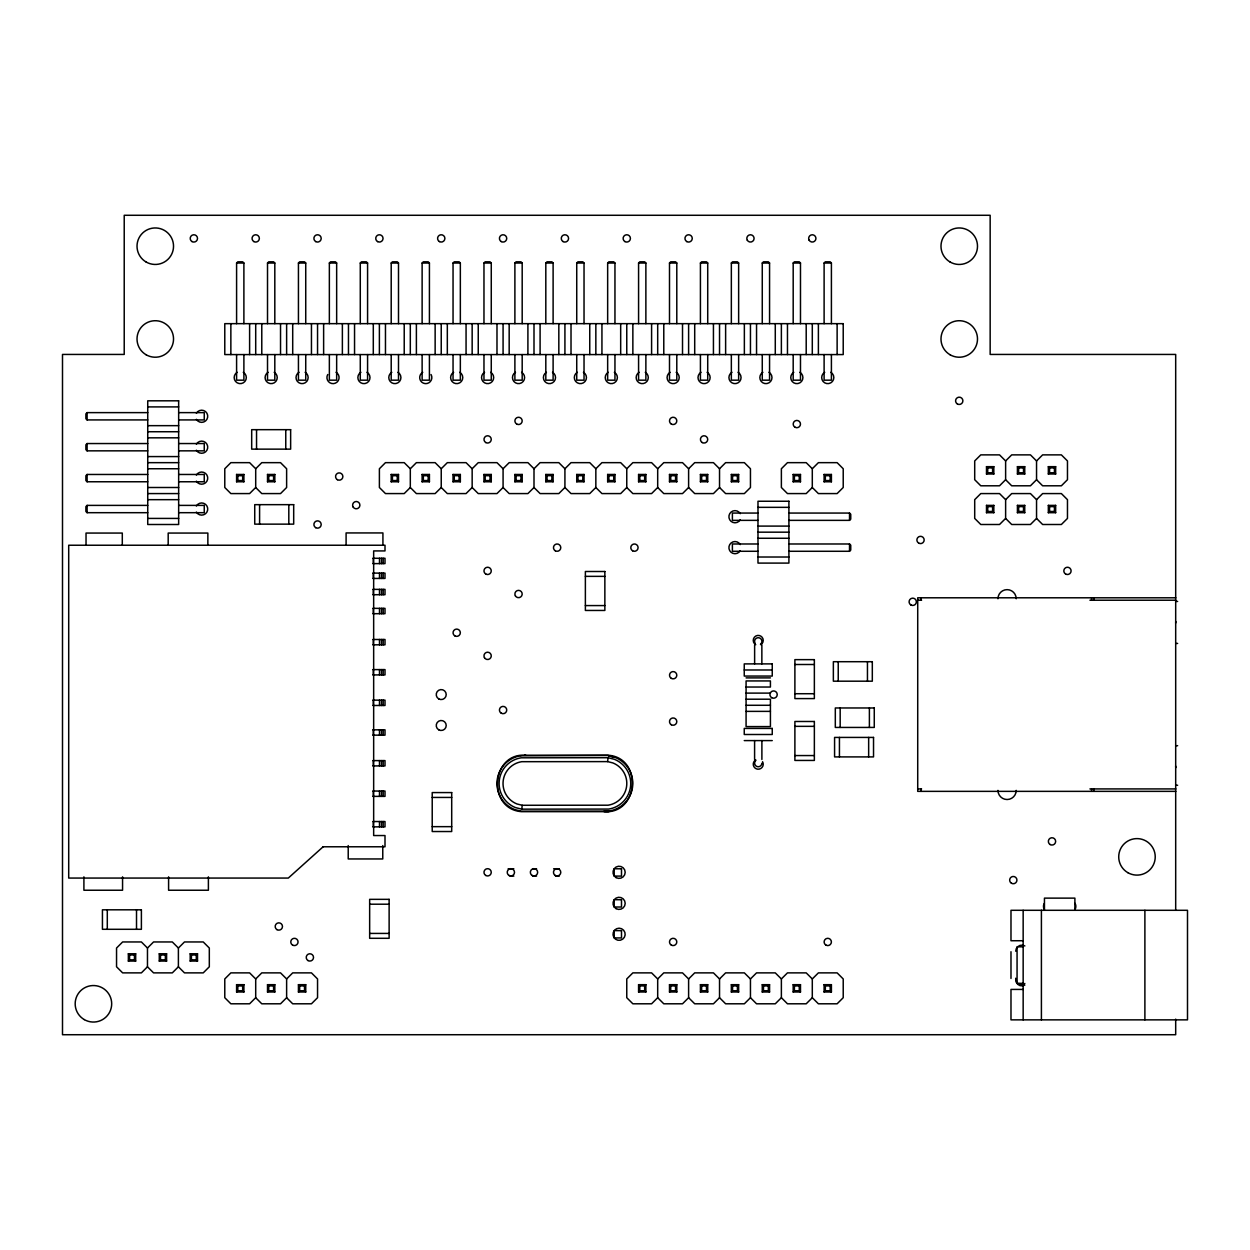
<?xml version="1.0" encoding="UTF-8"?>
<svg xmlns="http://www.w3.org/2000/svg" width="1250" height="1250" viewBox="0 0 1250 1250"><rect width="100%" height="100%" fill="white"/><g stroke="black" fill="none" stroke-linecap="round" stroke-linejoin="round"><path stroke-width="1.5" d="M521.766 809.156L608.656 809.078A25.953 25.953 0 0 0 614.281 759.266L608.078 757.719L521.188 757.812A25.953 25.953 0 0 0 515.562 807.625L521.766 809.156L522.234 805.281L608.078 805.203A22.031 22.031 0 0 0 612.844 762.922L607.609 761.609L521.766 761.688A22.031 22.031 0 0 0 516.984 803.969L522.234 805.281M607.609 761.609L608.078 757.719M608.359 755.453L520.891 755.812M147.734 412.625L87.109 412.625L85.891 413.844L85.891 418.719L87.109 419.922L147.734 419.922M236.594 323.656L236.594 263.031L237.812 261.812L242.672 261.812L243.891 263.031L243.891 323.656M147.734 443.547L87.109 443.547L85.891 444.766L85.891 449.641L87.109 450.844L147.734 450.844M267.516 323.656L267.516 263.031L268.734 261.812L273.594 261.812L274.812 263.031L274.812 323.656M147.734 474.469L87.109 474.469L85.891 475.688L85.891 480.562L87.109 481.766L147.734 481.766M298.438 323.656L298.438 263.031L299.656 261.812L304.516 261.812L305.734 263.031L305.734 323.656M147.734 505.391L87.109 505.391L85.891 506.609L85.891 511.484L87.109 512.688L147.734 512.688M329.359 323.656L329.359 263.031L330.578 261.812L335.438 261.812L336.656 263.031L336.656 323.656M360.281 323.656L360.281 263.031L361.5 261.812L366.359 261.812L367.578 263.031L367.578 323.656M391.203 323.656L391.203 263.031L392.422 261.812L397.281 261.812L398.5 263.031L398.5 323.656M422.125 323.656L422.125 263.031L423.344 261.812L428.203 261.812L429.422 263.031L429.422 323.656M453.047 323.656L453.047 263.031L454.266 261.812L459.125 261.812L460.344 263.031L460.344 323.656M236.594 481.766L237.812 480.562L237.812 475.688L236.594 474.469L243.891 474.469L243.891 481.766L236.594 481.766L236.594 474.469M243.891 481.766L242.672 480.562L242.672 475.688L243.891 474.469M255.703 468.75L261.781 462.656L280.531 462.656L286.625 468.75L286.625 487.5L280.531 493.578L261.781 493.578L255.703 487.5L255.703 468.75L249.609 462.656L230.859 462.656L224.781 468.75L224.781 487.5L230.859 493.578L249.609 493.578L255.703 487.5M483.969 323.656L483.969 263.031L485.188 261.812L490.047 261.812L491.266 263.031L491.266 323.656M267.516 481.766L268.734 480.562L273.594 480.562L274.812 481.766L267.516 481.766L267.516 474.469L274.812 474.469L274.812 481.766M273.594 480.562L273.594 475.688L274.812 474.469M514.891 323.656L514.891 263.031L516.109 261.812L520.969 261.812L522.188 263.031L522.188 323.656M545.812 323.656L545.812 263.031L547.031 261.812L551.891 261.812L553.109 263.031L553.109 323.656M576.734 323.656L576.734 263.031L577.953 261.812L582.812 261.812L584.031 263.031L584.031 323.656M607.656 323.656L607.656 263.031L608.875 261.812L613.734 261.812L614.953 263.031L614.953 323.656M391.203 481.766L392.422 480.562L397.281 480.562L398.5 481.766L391.203 481.766L391.203 474.469L398.5 474.469L398.5 481.766M397.281 480.562L397.281 475.688L398.5 474.469M410.313 468.75L416.391 462.656L435.141 462.656L441.234 468.75L441.234 487.5L435.141 493.578L416.391 493.578L410.313 487.5L410.313 468.75L404.219 462.656L385.469 462.656L379.391 468.75L379.391 487.5L385.469 493.578L404.219 493.578L410.313 487.5M638.578 323.656L638.578 263.031L639.797 261.812L644.656 261.812L645.875 263.031L645.875 323.656M422.125 481.766L423.344 480.562L428.203 480.562L429.422 481.766L422.125 481.766L422.125 474.469L429.422 474.469L429.422 481.766M428.203 480.562L428.203 475.688L429.422 474.469M441.234 468.75L447.328 462.656L466.062 462.656L472.156 468.75L472.156 487.5L466.062 493.578L447.328 493.578L441.234 487.5M669.5 323.656L669.5 263.031L670.719 261.812L675.578 261.812L676.797 263.031L676.797 323.656M453.047 481.766L454.266 480.562L459.125 480.562L460.344 481.766L453.047 481.766L453.047 474.469L460.344 474.469L460.344 481.766M459.125 480.562L459.125 475.688L460.344 474.469M472.156 468.75L478.25 462.656L496.984 462.656L503.078 468.75L503.078 487.5L496.984 493.578L478.25 493.578L472.156 487.5M700.422 323.656L700.422 263.031L701.641 261.812L706.5 261.812L707.719 263.031L707.719 323.656M483.969 481.766L485.188 480.562L490.047 480.562L491.266 481.766L483.969 481.766L483.969 474.469L491.266 474.469L491.266 481.766M483.969 474.469L485.188 475.688L490.047 475.688L491.266 474.469M503.078 468.75L509.172 462.656L527.906 462.656L534 468.75L534 487.5L527.906 493.578L509.172 493.578L503.078 487.5M731.344 323.656L731.344 263.031L732.562 261.812L737.422 261.812L738.641 263.031L738.641 323.656M514.891 481.766L516.109 480.562L520.969 480.562L522.188 481.766L514.891 481.766L514.891 474.469L522.188 474.469L522.188 481.766M514.891 474.469L516.109 475.688L520.969 475.688L522.188 474.469M534 468.75L540.094 462.656L558.828 462.656L564.922 468.75L564.922 487.5L558.828 493.578L540.094 493.578L534 487.5M762.266 323.656L762.266 263.031L763.484 261.812L768.344 261.812L769.562 263.031L769.562 323.656M545.812 481.766L547.031 480.562L551.891 480.562L553.109 481.766L545.812 481.766L545.812 474.469L553.109 474.469L553.109 481.766M545.812 474.469L547.031 475.688L551.891 475.688L553.109 474.469M564.922 468.75L571.016 462.656L589.75 462.656L595.844 468.75L595.844 487.5L601.938 493.578L620.672 493.578L626.766 487.5L626.766 468.75L632.859 462.656L651.594 462.656L657.688 468.75L657.688 487.5L651.594 493.578L632.859 493.578L626.766 487.5M793.188 323.656L793.188 263.031L794.406 261.812L799.266 261.812L800.484 263.031L800.484 323.656M576.734 481.766L577.953 480.562L582.812 480.562L584.031 481.766L576.734 481.766L576.734 474.469L584.031 474.469L584.031 481.766M576.734 474.469L577.953 475.688L582.812 475.688L584.031 474.469M595.844 468.75L601.938 462.656L620.672 462.656L626.766 468.75M595.844 487.5L589.75 493.578L571.016 493.578L564.922 487.5M824.109 323.656L824.109 263.031L825.328 261.812L830.188 261.812L831.406 263.031L831.406 323.656M128.359 961.063L129.578 959.844L129.578 954.969L128.359 953.766L135.672 953.766L135.672 961.063L128.359 961.063L128.359 953.766M129.578 954.969L134.453 954.969L135.672 953.766M607.656 481.766L608.875 480.562L613.734 480.562L614.953 481.766L607.656 481.766L607.656 474.469L614.953 474.469L614.953 481.766M607.656 474.469L608.875 475.688L613.734 475.688L614.953 474.469M147.469 948.031L153.562 941.953L172.312 941.953L178.391 948.031L178.391 966.781L172.312 972.875L153.562 972.875L147.469 966.781L147.469 948.031L141.391 941.953L122.641 941.953L116.547 948.031L116.547 966.781L122.641 972.875L141.391 972.875L147.469 966.781M159.281 961.063L160.5 959.844L160.5 954.969L159.281 953.766L166.594 953.766L166.594 961.063L159.281 961.063L159.281 953.766M160.5 954.969L165.375 954.969L166.594 953.766M638.578 481.766L639.797 480.562L644.656 480.562L645.875 481.766L638.578 481.766L638.578 474.469L645.875 474.469L645.875 481.766M638.578 474.469L639.797 475.688L644.656 475.688L645.875 474.469M178.391 948.031L184.484 941.953L203.234 941.953L209.312 948.031L209.312 966.781L203.234 972.875L184.484 972.875L178.391 966.781M657.688 468.75L663.781 462.656L682.516 462.656L688.609 468.75L688.609 487.5L694.703 493.578L713.438 493.578L719.531 487.5L719.531 468.75L725.625 462.656L744.359 462.656L750.453 468.75L750.453 487.5L744.359 493.578L725.625 493.578L719.531 487.5M190.203 961.063L191.422 959.844L196.297 959.844L197.516 961.063L190.203 961.063L190.203 953.766L197.516 953.766L197.516 961.063M190.203 953.766L191.422 954.969L196.297 954.969L197.516 953.766M669.5 481.766L670.719 480.562L675.578 480.562L676.797 481.766L669.5 481.766L669.5 474.469L676.797 474.469L676.797 481.766M669.5 474.469L670.719 475.688L675.578 475.688L676.797 474.469M688.609 468.75L694.703 462.656L713.438 462.656L719.531 468.75M688.609 487.5L682.516 493.578L663.781 493.578L657.688 487.5M700.422 481.766L701.641 480.562L706.5 480.562L707.719 481.766L700.422 481.766L700.422 474.469L707.719 474.469L707.719 481.766M700.422 474.469L701.641 475.688L706.5 475.688L707.719 474.469M731.344 481.766L732.562 480.562L737.422 480.562L738.641 481.766L731.344 481.766L731.344 474.469L738.641 474.469L738.641 481.766M731.344 474.469L732.562 475.688L737.422 475.688L738.641 474.469M236.594 991.984L237.812 990.766L237.812 985.906L236.594 984.688L243.891 984.688L243.891 991.984L236.594 991.984L236.594 984.688M237.812 985.906L242.672 985.906L243.891 984.688M255.703 978.953L261.781 972.875L280.531 972.875L286.625 978.953L286.625 997.703L280.531 1003.797L261.781 1003.797L255.703 997.703L255.703 978.953L249.609 972.875L230.859 972.875L224.781 978.953L224.781 997.703L230.859 1003.797L249.609 1003.797L255.703 997.703M267.516 991.984L268.734 990.766L273.594 990.766L274.812 991.984L267.516 991.984L267.516 984.688L274.812 984.688L274.812 991.984M267.516 984.688L268.734 985.906L273.594 985.906L274.812 984.688M286.625 978.953L292.703 972.875L311.453 972.875L317.547 978.953L317.547 997.703L311.453 1003.797L292.703 1003.797L286.625 997.703M793.188 481.766L794.406 480.562L799.266 480.562L800.484 481.766L793.188 481.766L793.188 474.469L800.484 474.469L800.484 481.766M793.188 474.469L794.406 475.688L799.266 475.688L800.484 474.469M812.297 468.75L818.391 462.656L837.125 462.656L843.219 468.75L843.219 487.5L837.125 493.578L818.391 493.578L812.297 487.5L812.297 468.75L806.203 462.656L787.469 462.656L781.375 468.75L781.375 487.5L787.469 493.578L806.203 493.578L812.297 487.5M298.438 991.984L299.656 990.766L304.516 990.766L305.734 991.984L298.438 991.984L298.438 984.688L305.734 984.688L305.734 991.984M298.438 984.688L299.656 985.906L304.516 985.906L305.734 984.688M824.109 481.766L825.328 480.562L830.188 480.562L831.406 481.766L831.406 474.469L824.109 474.469L824.109 481.766L831.406 481.766M824.109 474.469L825.328 475.688L830.188 475.688L831.406 474.469M788.906 520.359L849.531 520.359L850.75 519.141L850.75 514.281L849.531 513.062L788.906 513.062M788.906 551.281L849.531 551.281L850.75 550.062L850.75 545.203L849.531 543.984L788.906 543.984M986.5 473.984L987.719 472.766L992.594 472.766L993.812 473.984L986.5 473.984L986.5 466.672L993.812 466.672L993.812 473.984M986.5 466.672L987.719 467.891L992.594 467.891L993.812 466.672M1005.625 460.953L1011.703 454.875L1030.453 454.875L1036.547 460.953L1036.547 479.703L1030.453 485.797L1011.703 485.797L1005.625 479.703L1005.625 460.953L999.531 454.875L980.781 454.875L974.703 460.953L974.703 479.703L980.781 485.797L999.531 485.797L1005.625 479.703M1017.422 473.984L1018.641 472.766L1023.516 472.766L1024.734 473.984L1017.422 473.984L1017.422 466.672L1024.734 466.672L1024.734 473.984M1017.422 466.672L1018.641 467.891L1023.516 467.891L1024.734 466.672M1036.547 460.953L1042.625 454.875L1061.375 454.875L1067.469 460.953L1067.469 479.703L1061.375 485.797L1042.625 485.797L1036.547 479.703M986.5 512.688L987.719 511.484L992.594 511.484L993.812 512.688L986.5 512.688L986.5 505.391L993.812 505.391L993.812 512.688M986.5 505.391L987.719 506.609L992.594 506.609L993.812 505.391M1005.625 499.672L1011.703 493.578L1030.453 493.578L1036.547 499.672L1036.547 518.422L1030.453 524.5L1011.703 524.5L1005.625 518.422L1005.625 499.672L999.531 493.578L980.781 493.578L974.703 499.672L974.703 518.422L980.781 524.5L999.531 524.5L1005.625 518.422M1048.344 473.984L1049.562 472.766L1054.438 472.766L1055.656 473.984L1048.344 473.984L1048.344 466.672L1055.656 466.672L1055.656 473.984M1048.344 466.672L1049.562 467.891L1054.438 467.891L1055.656 466.672M1017.422 512.688L1018.641 511.484L1023.516 511.484L1024.734 512.688L1017.422 512.688L1017.422 505.391L1024.734 505.391L1024.734 512.688M1017.422 505.391L1018.641 506.609L1023.516 506.609L1024.734 505.391M1036.547 499.672L1042.625 493.578L1061.375 493.578L1067.469 499.672L1067.469 518.422L1061.375 524.5L1042.625 524.5L1036.547 518.422M1048.344 512.688L1049.562 511.484L1054.438 511.484L1055.656 512.688L1048.344 512.688L1048.344 505.391L1055.656 505.391L1055.656 512.688M1048.344 505.391L1049.562 506.609L1054.438 506.609L1055.656 505.391M638.578 991.984L639.797 990.766L644.656 990.766L645.875 991.984L645.875 984.688L638.578 984.688L638.578 991.984L645.875 991.984M644.656 990.766L644.656 985.906L645.875 984.688M657.688 978.953L663.781 972.875L682.516 972.875L688.609 978.953L688.609 997.703L682.516 1003.797L663.781 1003.797L657.688 997.703L657.688 978.953L651.594 972.875L632.859 972.875L626.766 978.953L626.766 997.703L632.859 1003.797L651.594 1003.797L657.688 997.703M669.5 991.984L670.719 990.766L675.578 990.766L676.797 991.984L676.797 984.688L669.5 984.688L669.5 991.984L676.797 991.984M675.578 990.766L675.578 985.906L676.797 984.688M688.609 978.953L694.703 972.875L713.438 972.875L719.531 978.953L719.531 997.703L725.625 1003.797L744.359 1003.797L750.453 997.703L750.453 978.953L756.547 972.875L775.281 972.875L781.375 978.953L781.375 997.703L775.281 1003.797L756.547 1003.797L750.453 997.703M700.422 991.984L701.641 990.766L706.5 990.766L707.719 991.984L700.422 991.984L700.422 984.688L707.719 984.688L707.719 991.984M700.422 984.688L701.641 985.906L706.5 985.906L707.719 984.688M719.531 978.953L725.625 972.875L744.359 972.875L750.453 978.953M719.531 997.703L713.438 1003.797L694.703 1003.797L688.609 997.703M731.344 991.984L732.562 990.766L737.422 990.766L738.641 991.984L731.344 991.984L731.344 984.688L738.641 984.688L738.641 991.984M731.344 984.688L732.562 985.906L737.422 985.906L738.641 984.688M762.266 991.984L763.484 990.766L768.344 990.766L769.562 991.984L762.266 991.984L762.266 984.688L769.562 984.688L769.562 991.984M762.266 984.688L763.484 985.906L768.344 985.906L769.562 984.688M781.375 978.953L787.469 972.875L806.203 972.875L812.297 978.953L812.297 997.703L806.203 1003.797L787.469 1003.797L781.375 997.703M793.188 991.984L794.406 990.766L799.266 990.766L800.484 991.984L793.188 991.984L793.188 984.688L800.484 984.688L800.484 991.984M793.188 984.688L794.406 985.906L799.266 985.906L800.484 984.688M812.297 978.953L818.391 972.875L837.125 972.875L843.219 978.953L843.219 997.703L837.125 1003.797L818.391 1003.797L812.297 997.703M824.109 991.984L825.328 990.766L830.188 990.766L831.406 991.984L824.109 991.984L824.109 984.688L831.406 984.688L831.406 991.984M824.109 984.688L825.328 985.906L830.188 985.906L831.406 984.688M525.75 755.234C491.078 752.391 486.781 808.953 521.453 811.656L608.953 811.656M604.094 811.172L608.953 811.078A27.969 27.969 0 0 0 615.031 757.375L608.328 755.719L615.062 757.297M608.969 811.172L521.5 811.25L514.781 809.594A28.062 28.062 0 0 1 520.875 755.719M604.094 811.656C638.766 814.484 643.062 757.938 608.391 755.234L524.547 755.234M236.594 263.031L243.891 263.031M267.516 263.031L274.812 263.031M298.438 263.031L305.734 263.031M329.359 263.031L336.656 263.031M360.281 263.031L367.578 263.031M391.203 263.031L398.5 263.031M422.125 263.031L429.422 263.031M453.047 263.031L460.344 263.031M483.969 263.031L491.266 263.031M514.891 263.031L522.188 263.031M545.812 263.031L553.109 263.031M576.734 263.031L584.031 263.031M607.656 263.031L614.953 263.031M638.578 263.031L645.875 263.031M669.5 263.031L676.797 263.031M700.422 263.031L707.719 263.031M731.344 263.031L738.641 263.031M762.266 263.031L769.562 263.031M793.188 263.031L800.484 263.031M824.109 263.031L831.406 263.031M147.734 406.906L178.656 406.906M178.656 412.625L204.25 412.625L204.25 419.922L178.656 419.922M147.734 425.656L178.656 425.656M147.734 431.734L178.656 431.734M147.734 437.828L178.656 437.828M178.656 443.547L204.25 443.547L204.25 450.844L178.656 450.844M147.734 456.578L178.656 456.578M147.734 462.656L178.656 462.656M147.734 468.75L178.656 468.75M178.656 474.469L204.25 474.469L204.25 481.766L178.656 481.766M237.812 475.688L242.672 475.688M267.516 474.469L268.734 475.688L273.594 475.688M391.203 474.469L392.422 475.688L397.281 475.688M422.125 474.469L423.344 475.688L428.203 475.688M453.047 474.469L454.266 475.688L459.125 475.688M237.812 480.562L242.672 480.562M147.734 487.5L178.656 487.5M147.734 493.578L178.656 493.578M147.734 499.672L178.656 499.672M178.656 505.391L204.25 505.391L204.25 512.688L178.656 512.688M757.984 507.344L788.906 507.344M757.984 513.062L732.391 513.062L732.391 520.359L757.984 520.359M147.734 518.422L178.656 518.422M757.984 526.094L788.906 526.094M757.984 532.172L788.906 532.172M757.984 538.266L788.906 538.266M757.984 543.984L732.391 543.984L732.391 551.281L757.984 551.281M757.984 557.016L788.906 557.016M372.891 558.281L385 558.281L385 563.609L372.891 563.609M372.891 573.109L385 573.109L385 578.438L372.891 578.438M585.375 576.359L604.859 576.359M372.891 589.375L385 589.375L385 594.703L372.891 594.703M1175.812 597.797L917.719 597.797L917.719 791.359L1175.812 791.359M917.719 600.219L921.578 600.219M1089.922 600.219L1175.812 600.219M1175.812 601.438L1177.641 601.438M585.375 605.578L604.859 605.578M372.891 608.359L385 608.359L385 613.688L372.891 613.688M372.891 639.484L385 639.484L385 644.812L372.891 644.812M1175.812 643.438L1177.641 643.438M794.891 664.5L814.359 664.5M372.891 669.594L385 669.594L385 674.922L372.891 674.922M744.25 669.984L772.25 669.984M746.078 677.891L770.422 677.891M746.078 687.031L770.422 687.031L770.422 680.938L746.078 680.938L746.078 726.594L770.422 726.594L770.422 699.203L746.078 699.203M746.078 693.109L770.422 693.109M794.891 693.719L814.359 693.719M372.891 700.141L385 700.141L385 705.484L372.891 705.484M746.078 705.281L770.422 705.281M746.078 711.375L770.422 711.375M794.891 726.344L814.359 726.344M372.891 729.828L385 729.828L385 735.156L372.891 735.156M744.25 740.594L772.25 740.594M1175.812 745.703L1177.641 745.703M794.891 755.562L814.359 755.562M372.891 760.594L385 760.594L385 765.922L372.891 765.922M1175.812 785.266L1177.641 785.266M917.719 788.922L921.578 788.922M1089.922 788.922L1175.812 788.922M372.891 791.047L385 791.047L385 796.375L372.891 796.375M432.219 797.438L451.703 797.438M372.891 821.531L385 821.531L385 826.859L372.891 826.859M432.219 826.656L451.703 826.656M508.141 868.781L513.828 868.781M532.781 868.781L536.562 868.781M553.609 868.781L559.297 868.781M510.047 876.094L513.828 876.094M532.781 876.094L536.562 876.094M555.516 876.094L559.297 876.094M369.656 904.203L389.125 904.203M369.656 933.422L389.125 933.422M1023.156 940.734L1010.984 940.734L1010.984 910.297L1187.5 910.297L1187.5 1019.859L1010.984 1019.859L1010.984 989.422L1023.156 989.422M1023.156 946.812L1017.062 946.812L1017.062 983.344L1023.156 983.344M129.578 959.844L134.453 959.844L135.672 961.063M160.5 959.844L165.375 959.844L166.594 961.063M638.578 984.688L639.797 985.906L644.656 985.906M669.5 984.688L670.719 985.906L675.578 985.906M237.812 990.766L242.672 990.766L243.891 991.984M1175.688 909.969L1175.688 354.438L990.156 354.438L990.156 215.281L124.219 215.281L124.219 354.438L62.5 354.438L62.5 1034.719L1175.688 1034.719L1175.688 1019.125M1144.891 910.297L1144.891 1019.859M1093.781 597.797L1093.781 600.219M1093.781 788.922L1093.781 791.359M1091.562 597.797L1091.562 600.219M1091.562 788.922L1091.562 791.359M1074.891 910.297L1074.891 898.125L1044.453 898.125L1044.453 910.297M1054.438 467.891L1054.438 472.766M1054.438 506.609L1054.438 511.484M1049.562 467.891L1049.562 472.766M1049.562 506.609L1049.562 511.484M1041.406 910.297L1041.406 1019.859M1023.516 467.891L1023.516 472.766M1023.516 506.609L1023.516 511.484M1023.156 910.297L1023.156 1019.859M1018.641 467.891L1018.641 472.766M1018.641 506.609L1018.641 511.484M1010.984 951.719L1010.984 978.438M992.594 467.891L992.594 472.766M992.594 506.609L992.594 511.484M987.719 467.891L987.719 472.766M987.719 506.609L987.719 511.484M921.156 597.797L921.156 600.219M921.156 788.922L921.156 791.359M869.391 707.969L869.391 727.438M868.656 737.422L868.656 756.906M867.453 661.703L867.453 681.188M849.531 513.062L849.531 520.359M849.531 543.984L849.531 551.281M840.172 707.969L840.172 727.438M839.438 737.422L839.438 756.906M838.234 661.703L838.234 681.188M837.125 323.656L837.125 354.578M831.406 354.578L831.406 380.172L824.109 380.172L824.109 354.578M830.188 475.688L830.188 480.562M830.188 985.906L830.188 990.766M825.328 475.688L825.328 480.562M825.328 985.906L825.328 990.766M818.391 323.656L818.391 354.578M812.297 323.656L812.297 354.578M806.203 323.656L806.203 354.578M800.484 354.578L800.484 380.172L793.188 380.172L793.188 354.578M799.266 475.688L799.266 480.562M799.266 985.906L799.266 990.766M794.406 475.688L794.406 480.562M794.406 985.906L794.406 990.766M787.469 323.656L787.469 354.578M781.375 323.656L781.375 354.578M775.281 323.656L775.281 354.578M769.562 354.578L769.562 380.172L762.266 380.172L762.266 354.578M768.344 985.906L768.344 990.766M763.484 985.906L763.484 990.766M761.891 740.594L761.891 759.469M761.859 645L761.859 663.891M756.547 323.656L756.547 354.578M754.625 645.062L754.625 663.891M754.594 740.594L754.594 759.453M750.453 323.656L750.453 354.578M744.359 323.656L744.359 354.578M738.641 354.578L738.641 380.172L731.344 380.172L731.344 354.578M737.422 475.688L737.422 480.562M737.422 985.906L737.422 990.766M732.562 475.688L732.562 480.562M732.562 985.906L732.562 990.766M725.625 323.656L725.625 354.578M719.531 323.656L719.531 354.578M713.438 323.656L713.438 354.578M707.719 354.578L707.719 380.172L700.422 380.172L700.422 354.578M706.5 475.688L706.5 480.562M706.5 985.906L706.5 990.766M701.641 475.688L701.641 480.562M701.641 985.906L701.641 990.766M694.703 323.656L694.703 354.578M688.609 323.656L688.609 354.578M682.516 323.656L682.516 354.578M676.797 354.578L676.797 380.172L669.5 380.172L669.5 354.578M675.578 475.688L675.578 480.562M670.719 475.688L670.719 480.562M670.719 985.906L670.719 990.766M663.781 323.656L663.781 354.578M657.688 323.656L657.688 354.578M651.594 323.656L651.594 354.578M645.875 354.578L645.875 380.172L638.578 380.172L638.578 354.578M644.656 475.688L644.656 480.562M639.797 475.688L639.797 480.562M639.797 985.906L639.797 990.766M632.859 323.656L632.859 354.578M626.766 323.656L626.766 354.578M620.672 323.656L620.672 354.578M614.953 354.578L614.953 380.172L607.656 380.172L607.656 354.578M613.734 475.688L613.734 480.562M608.875 475.688L608.875 480.562M601.938 323.656L601.938 354.578M595.844 323.656L595.844 354.578M589.75 323.656L589.75 354.578M584.031 354.578L584.031 380.172L576.734 380.172L576.734 354.578M582.812 475.688L582.812 480.562M577.953 475.688L577.953 480.562M571.016 323.656L571.016 354.578M564.922 323.656L564.922 354.578M558.828 323.656L558.828 354.578M553.109 354.578L553.109 380.172L545.812 380.172L545.812 354.578M551.891 475.688L551.891 480.562M547.031 475.688L547.031 480.562M540.094 323.656L540.094 354.578M534 323.656L534 354.578M527.906 323.656L527.906 354.578M522.188 354.578L522.188 380.172L514.891 380.172L514.891 354.578M520.969 475.688L520.969 480.562M516.109 475.688L516.109 480.562M509.172 323.656L509.172 354.578M503.078 323.656L503.078 354.578M496.984 323.656L496.984 354.578M491.266 354.578L491.266 380.172L483.969 380.172L483.969 354.578M490.047 475.688L490.047 480.562M485.188 475.688L485.188 480.562M478.25 323.656L478.25 354.578M472.156 323.656L472.156 354.578M466.062 323.656L466.062 354.578M460.344 354.578L460.344 380.172L453.047 380.172L453.047 354.578M454.266 475.688L454.266 480.562M447.328 323.656L447.328 354.578M441.234 323.656L441.234 354.578M435.141 323.656L435.141 354.578M429.422 354.578L429.422 380.172L422.125 380.172L422.125 354.578M423.344 475.688L423.344 480.562M416.391 323.656L416.391 354.578M410.313 323.656L410.313 354.578M404.219 323.656L404.219 354.578M398.5 354.578L398.5 380.172L391.203 380.172L391.203 354.578M392.422 475.688L392.422 480.562M385.469 323.656L385.469 354.578M383.188 558.281L383.188 563.609M383.188 573.109L383.188 578.438M383.188 589.375L383.188 594.703M383.188 608.359L383.188 613.688M383.188 639.484L383.188 644.812M383.188 669.594L383.188 674.922M383.188 700.141L383.188 705.484M383.188 729.828L383.188 735.156M383.188 760.594L383.188 765.922M383.188 791.047L383.188 796.375M383.188 821.531L383.188 826.859M382.922 545.234L382.922 532.938L346.094 532.938L346.094 545.234M382.766 845.562L382.766 858.953L348.219 858.953L348.219 845.562M381.5 558.281L381.5 563.609M381.5 573.109L381.5 578.438M381.5 589.375L381.5 594.703M381.5 608.359L381.5 613.688M381.5 639.484L381.5 644.812M381.5 669.594L381.5 674.922M381.5 700.141L381.5 705.484M381.5 729.828L381.5 735.156M381.5 760.594L381.5 765.922M381.5 791.047L381.5 796.375M381.5 821.531L381.5 826.859M379.391 323.656L379.391 354.578M379.5 558.281L379.5 563.609M379.5 573.109L379.5 578.438M379.5 589.375L379.5 594.703M379.5 608.359L379.5 613.688M379.5 639.484L379.5 644.812M379.5 669.594L379.5 674.922M379.5 700.141L379.5 705.484M379.5 729.828L379.5 735.156M379.5 760.594L379.5 765.922M379.5 791.047L379.5 796.375M379.5 821.531L379.5 826.859M373.297 323.656L373.297 354.578M373.281 558.281L373.281 563.609M373.281 573.109L373.281 578.438M373.281 589.375L373.281 594.703M373.281 608.359L373.281 613.688M373.281 639.484L373.281 644.812M373.281 669.594L373.281 674.922M373.281 700.141L373.281 705.484M373.281 729.828L373.281 735.156M373.281 760.594L373.281 765.922M373.281 791.047L373.281 796.375M373.281 821.531L373.281 826.859M367.578 354.578L367.578 380.172L360.281 380.172L360.281 354.578M354.547 323.656L354.547 354.578M348.469 323.656L348.469 354.578M342.375 323.656L342.375 354.578M336.656 354.578L336.656 380.172L329.359 380.172L329.359 354.578M323.625 323.656L323.625 354.578M317.547 323.656L317.547 354.578M311.453 323.656L311.453 354.578M305.734 354.578L305.734 380.172L298.438 380.172L298.438 354.578M304.516 985.906L304.516 990.766M299.656 985.906L299.656 990.766M292.703 323.656L292.703 354.578M288.812 504.656L288.812 524.141M286.625 323.656L286.625 354.578M285.766 429.672L285.766 449.141M280.531 323.656L280.531 354.578M274.812 354.578L274.812 380.172L267.516 380.172L267.516 354.578M273.594 985.906L273.594 990.766M268.734 475.688L268.734 480.562M268.734 985.906L268.734 990.766M261.781 323.656L261.781 354.578M259.594 504.656L259.594 524.141M256.547 429.672L256.547 449.141M255.703 323.656L255.703 354.578M249.609 323.656L249.609 354.578M243.891 354.578L243.891 380.172L236.594 380.172L236.594 354.578M242.672 985.906L242.672 990.766M230.859 323.656L230.859 354.578M208.391 876.844L208.391 890.234L168.594 890.234L168.594 876.844M207.859 545.234L207.859 533.062L168.188 533.062L168.188 545.234M196.297 954.969L196.297 959.844M191.422 954.969L191.422 959.844M165.375 954.969L165.375 959.844M136.516 909.812L136.516 929.297M134.453 954.969L134.453 959.844M122.562 876.844L122.562 890.234L83.906 890.234L83.906 876.844M122.297 545.234L122.297 533.062L86.031 533.062L86.031 545.234M107.297 909.812L107.297 929.297M87.109 412.625L87.109 419.922M87.109 443.547L87.109 450.844M87.109 474.469L87.109 481.766M87.109 505.391L87.109 512.688M1024.859 983.5A6.094 6.094 0 0 1 1018.766 983.5M1016.547 981.266A6.094 6.094 0 0 1 1015.719 978.234M1015.719 951.203A6.094 6.094 0 0 1 1024.859 945.938M1024.859 985.078A6.094 6.094 0 0 1 1015.719 979.813M1075.047 903.359A6.094 6.094 0 0 1 1075.047 909.453M1044.297 909.453A6.094 6.094 0 0 1 1044.297 903.359M243.281 372.297A6.094 6.094 0 0 1 244.906 381.469A6.094 6.094 0 0 1 235.578 381.469A6.094 6.094 0 0 1 237.203 372.297M274.203 372.297A6.094 6.094 0 0 1 275.828 381.469A6.094 6.094 0 0 1 266.5 381.469A6.094 6.094 0 0 1 268.125 372.297M305.125 372.297A6.094 6.094 0 0 1 306.75 381.469A6.094 6.094 0 0 1 297.422 381.469A6.094 6.094 0 0 1 299.047 372.297M336.047 372.297A6.094 6.094 0 0 1 338.281 380.609A6.094 6.094 0 0 1 329.969 382.828A6.094 6.094 0 0 1 327.734 374.516M366.969 372.297A6.094 6.094 0 0 1 368.594 381.469A6.094 6.094 0 0 1 359.266 381.469A6.094 6.094 0 0 1 360.891 372.297M397.891 372.297A6.094 6.094 0 0 1 399.516 381.469A6.094 6.094 0 0 1 390.188 381.469A6.094 6.094 0 0 1 391.812 372.297M431.047 374.516A6.094 6.094 0 0 1 428.812 382.828A6.094 6.094 0 0 1 420.5 380.609A6.094 6.094 0 0 1 422.734 372.297M459.734 372.297A6.094 6.094 0 0 1 461.359 381.469A6.094 6.094 0 0 1 452.031 381.469A6.094 6.094 0 0 1 453.656 372.297M490.656 372.297A6.094 6.094 0 0 1 492.281 381.469A6.094 6.094 0 0 1 482.953 381.469A6.094 6.094 0 0 1 484.578 372.297M521.578 372.297A6.094 6.094 0 0 1 523.203 381.469A6.094 6.094 0 0 1 513.875 381.469A6.094 6.094 0 0 1 515.5 372.297M552.5 372.297A6.094 6.094 0 0 1 554.125 381.469A6.094 6.094 0 0 1 544.797 381.469A6.094 6.094 0 0 1 546.422 372.297M583.422 372.297A6.094 6.094 0 0 1 585.047 381.469A6.094 6.094 0 0 1 575.719 381.469A6.094 6.094 0 0 1 577.344 372.297M614.344 372.297A6.094 6.094 0 0 1 615.969 381.469A6.094 6.094 0 0 1 606.641 381.469A6.094 6.094 0 0 1 608.266 372.297M645.266 372.297A6.094 6.094 0 0 1 646.891 381.469A6.094 6.094 0 0 1 637.562 381.469A6.094 6.094 0 0 1 639.188 372.297M676.188 372.297A6.094 6.094 0 0 1 677.812 381.469A6.094 6.094 0 0 1 668.484 381.469A6.094 6.094 0 0 1 670.109 372.297M707.109 372.297A6.094 6.094 0 0 1 708.734 381.469A6.094 6.094 0 0 1 699.406 381.469A6.094 6.094 0 0 1 701.031 372.297M738.031 372.297A6.094 6.094 0 0 1 739.656 381.469A6.094 6.094 0 0 1 730.328 381.469A6.094 6.094 0 0 1 731.953 372.297M768.953 372.297A6.094 6.094 0 0 1 770.578 381.469A6.094 6.094 0 0 1 761.25 381.469A6.094 6.094 0 0 1 762.875 372.297M799.875 372.297A6.094 6.094 0 0 1 801.5 381.469A6.094 6.094 0 0 1 792.172 381.469A6.094 6.094 0 0 1 793.797 372.297M830.797 372.297A6.094 6.094 0 0 1 832.422 381.469A6.094 6.094 0 0 1 823.094 381.469A6.094 6.094 0 0 1 824.719 372.297M740.266 519.75A6.094 6.094 0 0 1 731.078 521.375A6.094 6.094 0 0 1 731.078 512.047A6.094 6.094 0 0 1 740.266 513.672M740.266 550.672A6.094 6.094 0 0 1 731.078 552.297A6.094 6.094 0 0 1 731.078 542.969A6.094 6.094 0 0 1 740.266 544.594M196.375 506A6.094 6.094 0 0 1 205.562 504.375A6.094 6.094 0 0 1 205.562 513.703A6.094 6.094 0 0 1 196.375 512.094M196.375 475.078A6.094 6.094 0 0 1 205.562 473.453A6.094 6.094 0 0 1 205.562 482.781A6.094 6.094 0 0 1 196.375 481.172M196.375 444.156A6.094 6.094 0 0 1 205.562 442.531A6.094 6.094 0 0 1 205.562 451.859A6.094 6.094 0 0 1 196.375 450.234M196.375 413.234A6.094 6.094 0 0 1 205.562 411.609A6.094 6.094 0 0 1 205.562 420.937A6.094 6.094 0 0 1 196.375 419.312M762.562 761.719A4.984 4.984 0 0 1 760.734 768.531A4.984 4.984 0 0 1 753.922 766.703A4.984 4.984 0 0 1 755.75 759.891M755.75 644.719A4.984 4.984 0 0 1 754.422 637.188A4.984 4.984 0 0 1 762.062 637.188A4.984 4.984 0 0 1 760.734 644.719M997.953 598.766A9.125 9.125 0 0 1 1007.078 589.641A9.125 9.125 0 0 1 1016.219 598.766M1016.219 790.391A9.125 9.125 0 0 1 1007.078 799.516A9.125 9.125 0 0 1 997.953 790.391M755.344 643.594A3.656 3.656 0 0 1 756.031 638.469A3.656 3.656 0 0 1 761.156 639.156A3.656 3.656 0 0 1 760.453 644.281M761.891 763.203A3.656 3.656 0 0 1 756.766 766.453A3.656 3.656 0 0 1 755.734 760.469M1175.609 766.047A6.094 6.094 0 0 1 1175.812 767.625M1175.812 621.531A6.094 6.094 0 0 1 1175.609 623.109M323.125 846.781L288.312 878.062L68.703 878.062L68.703 545.234L385 545.234L385 550.922L373.656 550.922L373.656 835.547L385 835.547L385 846.781L323.125 846.781M843.219 323.656L224.781 323.656L224.781 354.578L843.219 354.578L843.219 323.656M178.656 400.812L147.734 400.812L147.734 524.5L178.656 524.5L178.656 400.812M290.641 429.672L251.688 429.672L251.688 449.141L290.641 449.141L290.641 429.672M788.906 501.25L757.984 501.25L757.984 563.094L788.906 563.094L788.906 501.25M293.688 504.656L254.734 504.656L254.734 524.141L293.688 524.141L293.688 504.656M604.859 571.5L585.375 571.5L585.375 610.453L604.859 610.453L604.859 571.5M814.359 659.641L794.891 659.641L794.891 698.594L814.359 698.594L814.359 659.641M872.312 661.703L833.359 661.703L833.359 681.188L872.312 681.188L872.312 661.703M772.25 663.891L744.25 663.891L744.25 676.062L772.25 676.062L772.25 663.891M874.266 707.969L835.312 707.969L835.312 727.438L874.266 727.438L874.266 707.969M814.359 721.484L794.891 721.484L794.891 760.438L814.359 760.438L814.359 721.484M772.25 728.422L744.25 728.422L744.25 734.5L772.25 734.5L772.25 728.422M873.531 737.422L834.578 737.422L834.578 756.906L873.531 756.906L873.531 737.422M451.703 792.578L432.219 792.578L432.219 831.531L451.703 831.531L451.703 792.578M621.5 868.781L614.188 868.781L614.188 876.094L621.5 876.094L621.5 868.781M389.125 899.344L369.656 899.344L369.656 938.297L389.125 938.297L389.125 899.344M621.5 899.703L614.188 899.703L614.188 907.016L621.5 907.016L621.5 899.703M141.391 909.812L102.438 909.812L102.438 929.297L141.391 929.297L141.391 909.812M621.5 930.625L614.188 930.625L614.188 937.938L621.5 937.938L621.5 930.625M950.109 262.016A18.266 18.266 0 0 0 977.5 246.203A18.266 18.266 0 0 0 950.109 230.391A18.266 18.266 0 0 0 950.109 262.016M146.141 262.016A18.266 18.266 0 0 0 173.531 246.203A18.266 18.266 0 0 0 146.141 230.391A18.266 18.266 0 0 0 146.141 262.016M84.297 1019.609A18.266 18.266 0 0 0 111.688 1003.797A18.266 18.266 0 0 0 84.297 987.984A18.266 18.266 0 0 0 84.297 1019.609M1127.844 872.672A18.266 18.266 0 0 0 1155.234 856.859A18.266 18.266 0 0 0 1127.844 841.047A18.266 18.266 0 0 0 1127.844 872.672M950.109 354.781A18.266 18.266 0 0 0 977.5 338.969A18.266 18.266 0 0 0 950.109 323.156A18.266 18.266 0 0 0 950.109 354.781M146.141 354.781A18.266 18.266 0 0 0 173.531 338.969A18.266 18.266 0 0 0 146.141 323.156A18.266 18.266 0 0 0 146.141 354.781M671.328 724.766A3.656 3.656 0 0 0 676.797 721.594A3.656 3.656 0 0 0 671.328 718.438A3.656 3.656 0 0 0 671.328 724.766M671.328 678.375A3.656 3.656 0 0 0 676.797 675.219A3.656 3.656 0 0 0 671.328 672.062A3.656 3.656 0 0 0 671.328 678.375M532.172 875.484A3.656 3.656 0 0 0 537.656 872.312A3.656 3.656 0 0 0 532.172 869.156A3.656 3.656 0 0 0 532.172 875.484M509.047 875.484A3.656 3.656 0 0 0 514.516 872.312A3.656 3.656 0 0 0 509.047 869.156A3.656 3.656 0 0 0 509.047 875.484M485.797 875.484A3.656 3.656 0 0 0 491.266 872.312A3.656 3.656 0 0 0 485.797 869.156A3.656 3.656 0 0 0 485.797 875.484M555.297 875.484A3.656 3.656 0 0 0 560.781 872.312A3.656 3.656 0 0 0 555.297 869.156A3.656 3.656 0 0 0 555.297 875.484M353.094 506.969A3.656 3.656 0 0 0 359.422 506.969A3.656 3.656 0 0 0 356.266 501.5A3.656 3.656 0 0 0 353.094 506.969M192.031 241.578A3.656 3.656 0 0 0 197.516 238.422A3.656 3.656 0 0 0 192.031 235.25A3.656 3.656 0 0 0 192.031 241.578M747.297 240.234A3.656 3.656 0 0 0 753.609 240.234A3.656 3.656 0 0 0 750.453 234.766A3.656 3.656 0 0 0 747.297 240.234M809.141 240.234A3.656 3.656 0 0 0 815.453 240.234A3.656 3.656 0 0 0 812.297 234.766A3.656 3.656 0 0 0 809.141 240.234M795.016 427.234A3.656 3.656 0 0 0 800.484 424.062A3.656 3.656 0 0 0 795.016 420.906A3.656 3.656 0 0 0 795.016 427.234M957.406 403.984A3.656 3.656 0 0 0 962.891 400.812A3.656 3.656 0 0 0 957.406 397.656A3.656 3.656 0 0 0 957.406 403.984M918.703 543.125A3.656 3.656 0 0 0 924.172 539.969A3.656 3.656 0 0 0 918.703 536.797A3.656 3.656 0 0 0 918.703 543.125M910.906 604.969A3.656 3.656 0 0 0 916.391 601.812A3.656 3.656 0 0 0 910.906 598.641A3.656 3.656 0 0 0 910.906 604.969M501.25 713.203A3.656 3.656 0 0 0 506.734 710.031A3.656 3.656 0 0 0 501.25 706.875A3.656 3.656 0 0 0 501.25 713.203M671.328 945.109A3.656 3.656 0 0 0 676.797 941.953A3.656 3.656 0 0 0 671.328 938.781A3.656 3.656 0 0 0 671.328 945.109M825.938 945.109A3.656 3.656 0 0 0 831.406 941.953A3.656 3.656 0 0 0 825.938 938.781A3.656 3.656 0 0 0 825.938 945.109M686.781 241.578A3.656 3.656 0 0 0 692.266 238.422A3.656 3.656 0 0 0 686.781 235.25A3.656 3.656 0 0 0 686.781 241.578M624.938 241.578A3.656 3.656 0 0 0 630.422 238.422A3.656 3.656 0 0 0 624.938 235.25A3.656 3.656 0 0 0 624.938 241.578M563.094 241.578A3.656 3.656 0 0 0 568.578 238.422A3.656 3.656 0 0 0 563.094 235.25A3.656 3.656 0 0 0 563.094 241.578M501.25 241.578A3.656 3.656 0 0 0 506.734 238.422A3.656 3.656 0 0 0 501.25 235.25A3.656 3.656 0 0 0 501.25 241.578M439.406 241.578A3.656 3.656 0 0 0 444.891 238.422A3.656 3.656 0 0 0 439.406 235.25A3.656 3.656 0 0 0 439.406 241.578M377.562 241.578A3.656 3.656 0 0 0 383.047 238.422A3.656 3.656 0 0 0 377.562 235.25A3.656 3.656 0 0 0 377.562 241.578M315.719 241.578A3.656 3.656 0 0 0 321.203 238.422A3.656 3.656 0 0 0 315.719 235.25A3.656 3.656 0 0 0 315.719 241.578M253.875 241.578A3.656 3.656 0 0 0 259.359 238.422A3.656 3.656 0 0 0 253.875 235.25A3.656 3.656 0 0 0 253.875 241.578M308.047 960.578A3.656 3.656 0 0 0 313.531 957.406A3.656 3.656 0 0 0 308.047 954.25A3.656 3.656 0 0 0 308.047 960.578M292.594 945.109A3.656 3.656 0 0 0 298.062 941.953A3.656 3.656 0 0 0 292.594 938.781A3.656 3.656 0 0 0 292.594 945.109M277 929.656A3.656 3.656 0 0 0 282.484 926.484A3.656 3.656 0 0 0 277 923.328A3.656 3.656 0 0 0 277 929.656M771.75 697.734A3.656 3.656 0 0 0 777.234 694.578A3.656 3.656 0 0 0 771.75 691.406A3.656 3.656 0 0 0 771.75 697.734M337.391 479.703A3.656 3.656 0 0 0 342.875 476.531A3.656 3.656 0 0 0 337.391 473.375A3.656 3.656 0 0 0 337.391 479.703M1050.172 844.562A3.656 3.656 0 0 0 1055.656 841.391A3.656 3.656 0 0 0 1050.172 838.234A3.656 3.656 0 0 0 1050.172 844.562M1065.641 574.047A3.656 3.656 0 0 0 1071.109 570.891A3.656 3.656 0 0 0 1065.641 567.719A3.656 3.656 0 0 0 1065.641 574.047M1011.469 883.266A3.656 3.656 0 0 0 1016.938 880.109A3.656 3.656 0 0 0 1011.469 876.938A3.656 3.656 0 0 0 1011.469 883.266M632.609 550.797A3.656 3.656 0 0 0 638.094 547.641A3.656 3.656 0 0 0 632.609 544.469A3.656 3.656 0 0 0 632.609 550.797M555.297 550.797A3.656 3.656 0 0 0 560.781 547.641A3.656 3.656 0 0 0 555.297 544.469A3.656 3.656 0 0 0 555.297 550.797M484.453 657.688A3.656 3.656 0 0 0 490.781 657.688A3.656 3.656 0 0 0 487.609 652.203A3.656 3.656 0 0 0 484.453 657.688M485.797 574.047A3.656 3.656 0 0 0 491.266 570.891A3.656 3.656 0 0 0 485.797 567.719A3.656 3.656 0 0 0 485.797 574.047M485.797 442.562A3.656 3.656 0 0 0 491.266 439.406A3.656 3.656 0 0 0 485.797 436.25A3.656 3.656 0 0 0 485.797 442.562M702.25 442.562A3.656 3.656 0 0 0 707.719 439.406A3.656 3.656 0 0 0 702.25 436.25A3.656 3.656 0 0 0 702.25 442.562M516.719 424.062A3.656 3.656 0 0 0 522.188 420.906A3.656 3.656 0 0 0 516.719 417.734A3.656 3.656 0 0 0 516.719 424.062M671.328 424.062A3.656 3.656 0 0 0 676.797 420.906A3.656 3.656 0 0 0 671.328 417.734A3.656 3.656 0 0 0 671.328 424.062M454.875 635.891A3.656 3.656 0 0 0 460.344 632.734A3.656 3.656 0 0 0 454.875 629.562A3.656 3.656 0 0 0 454.875 635.891M515.375 595.844A3.656 3.656 0 0 0 521.703 595.844A3.656 3.656 0 0 0 518.531 590.359A3.656 3.656 0 0 0 515.375 595.844M315.719 527.672A3.656 3.656 0 0 0 321.203 524.5A3.656 3.656 0 0 0 315.719 521.344A3.656 3.656 0 0 0 315.719 527.672M438.734 698.891A4.984 4.984 0 0 0 446.219 694.578A4.984 4.984 0 0 0 438.734 690.25A4.984 4.984 0 0 0 438.734 698.891M438.734 729.812A4.984 4.984 0 0 0 446.219 725.5A4.984 4.984 0 0 0 438.734 721.172A4.984 4.984 0 0 0 438.734 729.812M616.047 877.594A6.094 6.094 0 0 0 625.188 872.312A6.094 6.094 0 0 0 616.047 867.047A6.094 6.094 0 0 0 616.047 877.594M616.047 908.625A6.094 6.094 0 0 0 625.188 903.359A6.094 6.094 0 0 0 616.047 898.094A6.094 6.094 0 0 0 616.047 908.625M613.828 937.328A6.094 6.094 0 0 0 624.359 937.328A6.094 6.094 0 0 0 619.094 928.188A6.094 6.094 0 0 0 613.828 937.328"/></g></svg>
